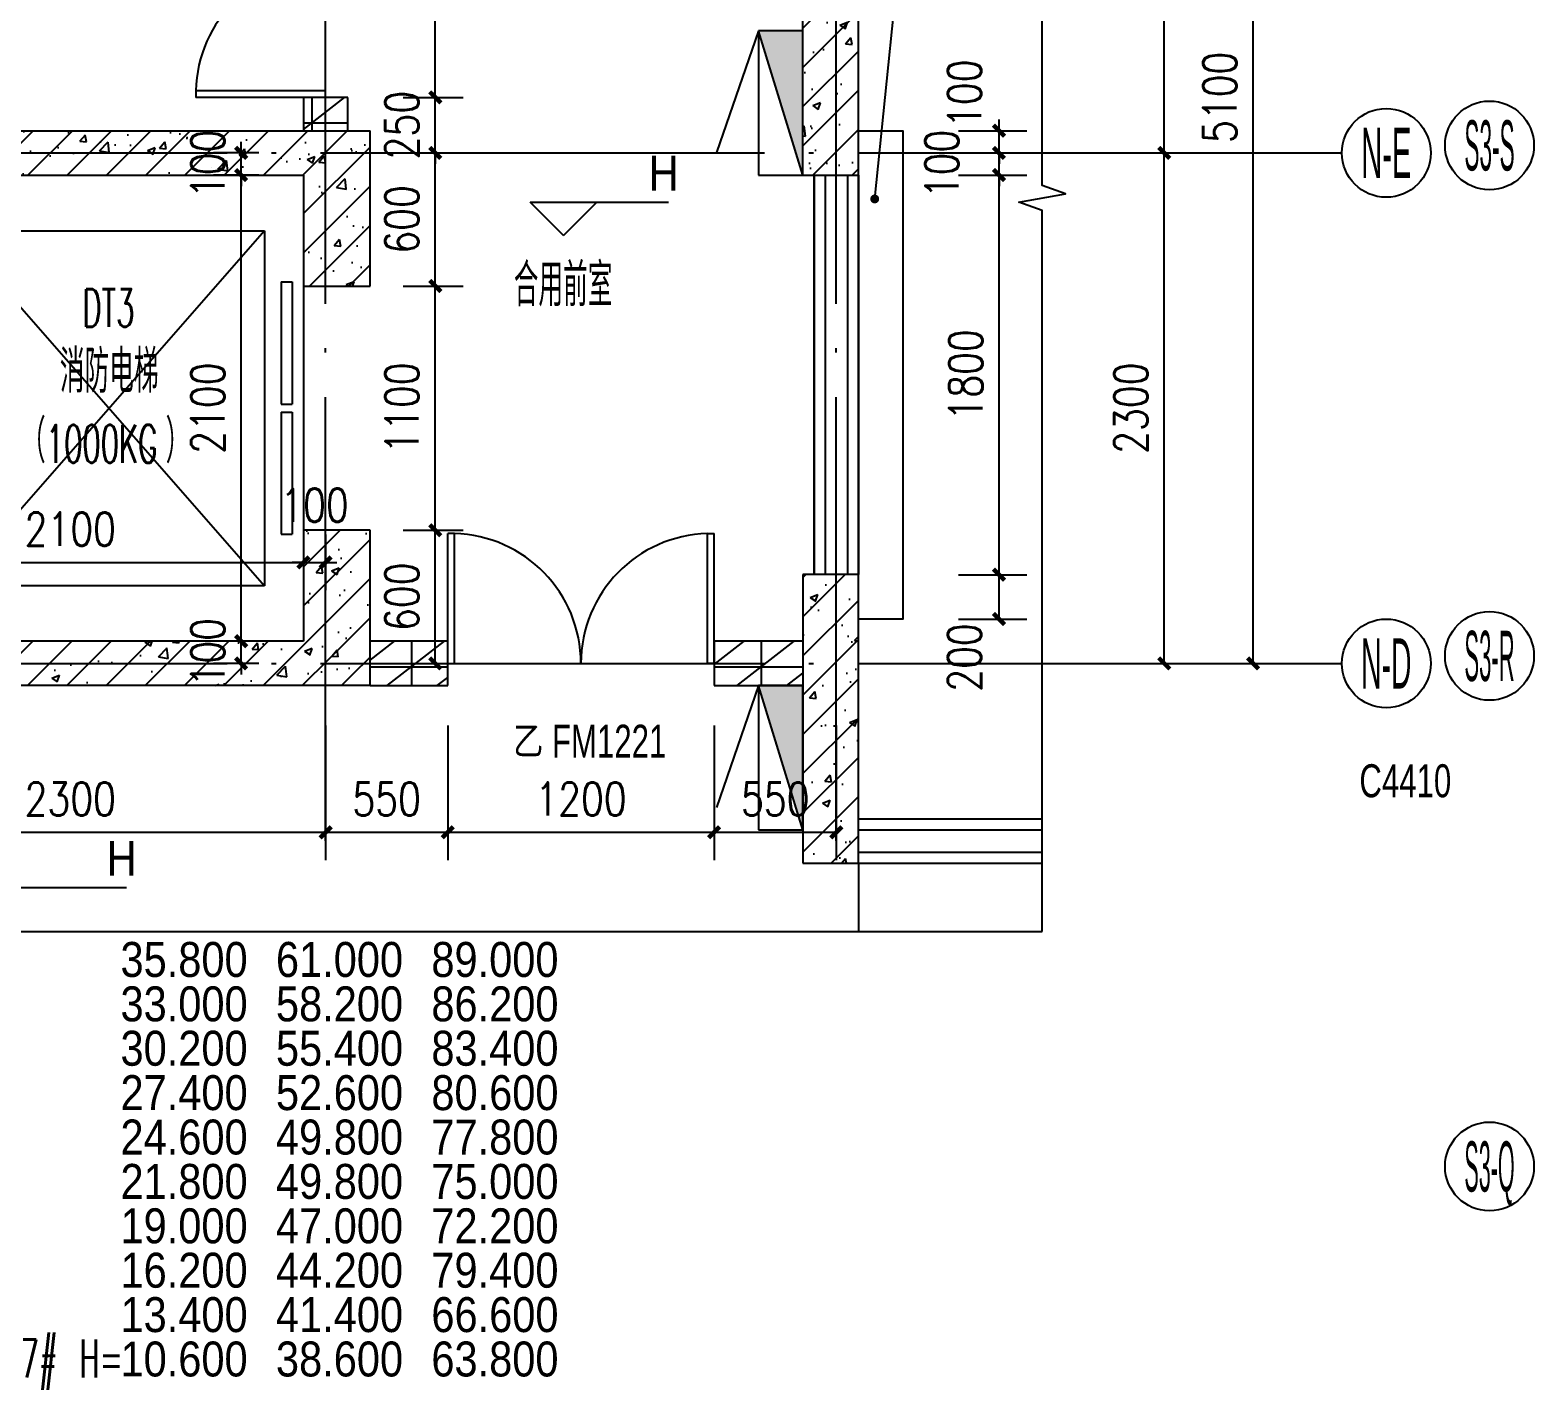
# Model space of a CAD drawing. Extents: x 718358 to 1668613, y -348838 to -159582.
# Drawn here: x 827830 to 834603, y -183158 to -177032 of the extents above; entities that cross this region are included whole.
import ezdxf
from ezdxf.enums import TextEntityAlignment as Align

# ---------------------------------------------------------------- set-up
doc = ezdxf.new("R2010")
doc.units = 0
doc.header["$LTSCALE"] = 1000
doc.linetypes.add('DOTE', pattern=[2.42, 2, -0.2, 0.02, -0.2])
for name, color, linetype in [('EQUIP_消防', 7, 'Continuous'), ('建-可见线', 7, 'Continuous'), ('建-墙体', 2, 'Continuous'), ('建-尺寸', 73, 'Continuous'), ('建-引出', 3, 'Continuous'), ('建-影线', 8, 'Continuous'), ('建-房间名', 7, 'Continuous'), ('建-柱子', 6, 'Continuous'), ('建-标高', 3, 'Continuous'), ('建-楼梯', 4, 'Continuous'), ('建-符号', 3, 'Continuous'), ('建-符号说明', 7, 'Continuous'), ('建-轴标', 3, 'Continuous'), ('建-轴网', 14, 'DOTE'), ('建-门', 4, 'Continuous'), ('建-门窗', 4, 'Continuous'), ('建-门窗-编号', 7, 'Continuous'), ('建-阳台', 5, 'Continuous')]:
    doc.layers.add(name, color=color, linetype=linetype)
doc.styles.add('_TCH_AXIS', font='gt宽度调整.shx', dxfattribs={"bigfont": 'gt国标汉字.shx'})
doc.styles.add('_TCH_DIM', font='gt单线西文.shx', dxfattribs={"width": 0.8, "bigfont": 'gt单线中文.shx'})
doc.styles.add('_TCH_WINDOW', font='gt单线西文.shx', dxfattribs={"height": 3.5, "bigfont": 'gt单线中文.shx'})
doc.styles.add('DIM_FONT', font='SIMPLEX.shx', dxfattribs={"width": 0.8, "bigfont": 'GBCBIG.shx'})
doc.dimstyles.new('DIMN50', dxfattribs={"dimscale": 0.5, "dimtxt": 300, "dimasz": 100, "dimexe": 250, "dimexo": 300, "dimgap": 150, "dimtad": 1, "dimdec": 0, "dimzin": 0, "dimdsep": 46, "dimtxsty": 'DIM_FONT', "dimblk": 'ARCHTICK', "dimcen": 0.09, "dimdle": 1, "dimclrt": 7, "dimazin": 2, "dimtfac": 1, "dimtdec": 0, "dimtix": 1, "dimtmove": 2, "dimatfit": 3, "dimldrblk": 'ARCHTICK', "dimfxl": 1, "dimtolj": 1, "dimtzin": 0, "dimarcsym": 0})
pattern_1 = [(0, (0, 0), (0, 175), []), (37.875, (200, 0), (-84.807639, 109.038328), []), (90, (200, 0), (-225, 1e-14), [])]
pattern_2 = [(45, (0, 0), (-88.388348, 88.388348), []), (50, (0, 0), (358.63009, -31.37607), [37.5, -412.5]), (355, (0, 0), (-69.37567, 376.09607), [30, -330]), (100.4514, (29.9, -2.6), (289.25469, 344.71977), [31.8701, -350.57106]), (46.1842, (0, 100), (533.62052, -82.7595), [56.25, -618.75]), (96.6356, (44.47, 93.1), (467.33135, 487.05894), [47.80514, -525.8565]), (351.1842, (0, 100), (467.33097, 487.0593), [45, -495]), (21, (50, 75), (298.45353, -201.30945), [37.5, -412.5]), (326, (50, 75), (121.65767, 362.57502), [30, -330]), (71.4514, (74.87, 58.22), (420.11131, 161.26525), [31.8701, -350.57106]), (37.5, (0, 0), (6.079928, 166.446927), [0, -326, 0, -335, 0, -331.25]), (7.5, (0, 0), (131.53477, 197.205856), [0, -191, 0, -318.5, 0, -126.25]), (327.5, (-111.5, 0), (266.911218, -11.277436), [0, -125, 0, -390, 0, -517.5]), (317.5, (-161.5, 0), (291.593085, 50.05249), [0, -162.5, 0, -259, 0, -367.5])]

# ---------------------------------------------------------------- blocks, each defined once
blk = doc.blocks.new('$TwtSys$00000434')
for p, q in [((-0.5, 0.5), (-0.5, -0.5)), ((-0.5, -0.5), (0.5, 0.5)), ((0.5, 0.5), (-0.5, 0.5)), ((0.5, -0.5), (0.5, 0.5)), ((-0.5, -0.5), (0.5, -0.5))]:
    blk.add_line(p, q)
blk.add_solid([(0.5, -0.5), (0.5, 0.5), (-0.5, -0.5)])
blk = doc.blocks.new('消火栓箱')
at = {"layer": 'EQUIP_消防'}
blk.add_line((367122.9, -47604.3), (366574, -47793.1), dxfattribs=at)
at = {"layer": 'EQUIP_消防', "color": 234, "xscale": -650, "yscale": 200, "zscale": 650, "rotation": 179.9999999999997}
blk.add_blockref('$TwtSys$00000434', (366797.9, -47504.3), dxfattribs=at)
blk = doc.blocks.new('_ArchTick')
at = {"color": 0, "linetype": 'ByBlock', "const_width": 0.4}
blk.add_lwpolyline([(-0.5, -0.5), (0.5, 0.5)], dxfattribs=at)
blk = doc.blocks.new('*D2232')
at = {"layer": 'Defpoints', "color": 0, "transparency": 16777216}
for p in [(830911.3, -180014.8), (831461.3, -180014.8), (831461.3, -180646)]:
    blk.add_point(p, dxfattribs=at)
at = {"layer": '建-尺寸', "color": 0, "lineweight": -2, "transparency": 16777216}
for p, q in [((830911.3, -180164.8), (830911.3, -180771)), ((831461.3, -180164.8), (831461.3, -180771)), ((830910.8, -180646), (831461.8, -180646))]:
    blk.add_line(p, q, dxfattribs=at)
at = {"layer": '建-尺寸', "color": 0, "lineweight": -2, "transparency": 16777216, "xscale": 50, "yscale": 50, "zscale": 50, "rotation": 180}
blk.add_blockref('_ArchTick', (830911.3, -180646), dxfattribs=at)
at = {"layer": '建-尺寸', "color": 0, "lineweight": -2, "transparency": 16777216, "xscale": 50, "yscale": 50, "zscale": 50}
blk.add_blockref('_ArchTick', (831461.3, -180646), dxfattribs=at)
at = {"layer": '建-尺寸', "color": 7, "transparency": 16777216, "insert": (831186.3, -180496), "char_height": 150, "attachment_point": 5, "style": 'DIM_FONT'}
blk.add_mtext('\\A1;550', dxfattribs=at)
blk = doc.blocks.new('*D2233')
at = {"layer": 'Defpoints', "color": 0, "transparency": 16777216}
for p in [(829711.3, -180014.8), (830911.3, -180014.8), (830911.3, -180646)]:
    blk.add_point(p, dxfattribs=at)
at = {"layer": '建-尺寸', "color": 0, "lineweight": -2, "transparency": 16777216}
for p, q in [((829711.3, -180164.8), (829711.3, -180771)), ((830911.3, -180164.8), (830911.3, -180771)), ((829710.8, -180646), (830911.8, -180646))]:
    blk.add_line(p, q, dxfattribs=at)
at = {"layer": '建-尺寸', "color": 0, "lineweight": -2, "transparency": 16777216, "xscale": 50, "yscale": 50, "zscale": 50, "rotation": 180}
blk.add_blockref('_ArchTick', (829711.3, -180646), dxfattribs=at)
at = {"layer": '建-尺寸', "color": 0, "lineweight": -2, "transparency": 16777216, "xscale": 50, "yscale": 50, "zscale": 50}
blk.add_blockref('_ArchTick', (830911.3, -180646), dxfattribs=at)
at = {"layer": '建-尺寸', "color": 7, "transparency": 16777216, "insert": (830311.3, -180496), "char_height": 150, "attachment_point": 5, "style": 'DIM_FONT'}
blk.add_mtext('\\A1;1200', dxfattribs=at)
blk = doc.blocks.new('*D2234')
at = {"layer": 'Defpoints', "color": 0, "transparency": 16777216}
for p in [(829161.3, -180014.8), (829711.3, -180014.8), (829711.3, -180646)]:
    blk.add_point(p, dxfattribs=at)
at = {"layer": '建-尺寸', "color": 0, "lineweight": -2, "transparency": 16777216}
for p, q in [((829161.3, -180164.8), (829161.3, -180771)), ((829711.3, -180164.8), (829711.3, -180771)), ((829160.8, -180646), (829711.8, -180646))]:
    blk.add_line(p, q, dxfattribs=at)
at = {"layer": '建-尺寸', "color": 0, "lineweight": -2, "transparency": 16777216, "xscale": 50, "yscale": 50, "zscale": 50, "rotation": 180}
blk.add_blockref('_ArchTick', (829161.3, -180646), dxfattribs=at)
at = {"layer": '建-尺寸', "color": 0, "lineweight": -2, "transparency": 16777216, "xscale": 50, "yscale": 50, "zscale": 50}
blk.add_blockref('_ArchTick', (829711.3, -180646), dxfattribs=at)
at = {"layer": '建-尺寸', "color": 7, "transparency": 16777216, "insert": (829436.3, -180496), "char_height": 150, "attachment_point": 5, "style": 'DIM_FONT'}
blk.add_mtext('\\A1;550', dxfattribs=at)
blk = doc.blocks.new('*D2235')
at = {"layer": 'Defpoints', "color": 0, "transparency": 16777216}
for p in [(826861.3, -180014.8), (829161.3, -180014.8), (829161.3, -180646)]:
    blk.add_point(p, dxfattribs=at)
at = {"layer": '建-尺寸', "color": 0, "lineweight": -2, "transparency": 16777216}
for p, q in [((826861.3, -180164.8), (826861.3, -180771)), ((829161.3, -180164.8), (829161.3, -180771)), ((826860.8, -180646), (829161.8, -180646))]:
    blk.add_line(p, q, dxfattribs=at)
at = {"layer": '建-尺寸', "color": 0, "lineweight": -2, "transparency": 16777216, "xscale": 50, "yscale": 50, "zscale": 50, "rotation": 180}
blk.add_blockref('_ArchTick', (826861.3, -180646), dxfattribs=at)
at = {"layer": '建-尺寸', "color": 0, "lineweight": -2, "transparency": 16777216, "xscale": 50, "yscale": 50, "zscale": 50}
blk.add_blockref('_ArchTick', (829161.3, -180646), dxfattribs=at)
at = {"layer": '建-尺寸', "color": 7, "transparency": 16777216, "insert": (828011.3, -180496), "char_height": 150, "attachment_point": 5, "style": 'DIM_FONT'}
blk.add_mtext('\\A1;2300', dxfattribs=at)
blk = doc.blocks.new('*D2250')
at = {"layer": 'Defpoints', "color": 0, "transparency": 16777216}
for p in [(826961.3, -179154), (829061.3, -179154), (829061.3, -179430.2)]:
    blk.add_point(p, dxfattribs=at)
at = {"layer": '建-尺寸', "color": 0, "lineweight": -2, "transparency": 16777216}
for p, q in [((826961.3, -179304), (826961.3, -179555.2)), ((829061.3, -179304), (829061.3, -179555.2)), ((826960.8, -179430.2), (829061.8, -179430.2))]:
    blk.add_line(p, q, dxfattribs=at)
at = {"layer": '建-尺寸', "color": 0, "lineweight": -2, "transparency": 16777216, "xscale": 50, "yscale": 50, "zscale": 50, "rotation": 180}
blk.add_blockref('_ArchTick', (826961.3, -179430.2), dxfattribs=at)
at = {"layer": '建-尺寸', "color": 0, "lineweight": -2, "transparency": 16777216, "xscale": 50, "yscale": 50, "zscale": 50}
blk.add_blockref('_ArchTick', (829061.3, -179430.2), dxfattribs=at)
at = {"layer": '建-尺寸', "color": 7, "transparency": 16777216, "insert": (828011.3, -179280.2), "char_height": 150, "attachment_point": 5, "style": 'DIM_FONT'}
blk.add_mtext('\\A1;2100', dxfattribs=at)
blk = doc.blocks.new('*D2251')
at = {"layer": 'Defpoints', "color": 0, "transparency": 16777216}
for p in [(829061.3, -179154), (829161.3, -179154), (829161.3, -179430.2)]:
    blk.add_point(p, dxfattribs=at)
at = {"layer": '建-尺寸', "color": 0, "lineweight": -2, "transparency": 16777216}
for p, q in [((829061.3, -179304), (829061.3, -179555.2)), ((829161.3, -179304), (829161.3, -179555.2)), ((829061.3, -179430.2), (829011.3, -179430.2)), ((829061.3, -179430.2), (829161.3, -179430.2)), ((829161.3, -179430.2), (829211.3, -179430.2))]:
    blk.add_line(p, q, dxfattribs=at)
at = {"layer": '建-尺寸', "color": 0, "lineweight": -2, "transparency": 16777216, "xscale": 50, "yscale": 50, "zscale": 50}
blk.add_blockref('_ArchTick', (829061.3, -179430.2), dxfattribs=at)
at = {"layer": '建-尺寸', "color": 0, "lineweight": -2, "transparency": 16777216, "xscale": 50, "yscale": 50, "zscale": 50, "rotation": 180}
blk.add_blockref('_ArchTick', (829161.3, -179430.2), dxfattribs=at)
at = {"layer": '建-尺寸', "color": 7, "transparency": 16777216, "insert": (829111.3, -179172.7), "char_height": 150, "attachment_point": 5, "style": 'DIM_FONT'}
blk.add_mtext('\\A1;100', dxfattribs=at)
blk = doc.blocks.new('*D2252')
at = {"layer": 'Defpoints', "color": 0, "transparency": 16777216}
for p in [(828780.8, -179785.1), (829010, -179785.1), (829010, -179885.2)]:
    blk.add_point(p, dxfattribs=at)
at = {"layer": '建-尺寸', "color": 0, "lineweight": -2, "transparency": 16777216}
for p, q in [((828780.8, -179785.1), (828780.8, -179735.1)), ((828860, -179785.1), (828655.8, -179785.1)), ((828780.8, -179885.2), (828780.8, -179785.1)), ((828860, -179885.2), (828655.8, -179885.2)), ((828780.8, -179885.2), (828780.8, -179935.2))]:
    blk.add_line(p, q, dxfattribs=at)
at = {"layer": '建-尺寸', "color": 0, "lineweight": -2, "transparency": 16777216, "xscale": 50, "yscale": 50, "zscale": 50}
for p, rotation in [((828780.8, -179785.1), 270), ((828780.8, -179885.2), 90)]:
    blk.add_blockref('_ArchTick', p, dxfattribs=dict(at, rotation=rotation))
at = {"layer": '建-尺寸', "color": 7, "transparency": 16777216, "insert": (828630.8, -179835.1), "char_height": 150, "attachment_point": 5, "rotation": 90, "style": 'DIM_FONT'}
blk.add_mtext('\\A1;100', dxfattribs=at)
blk = doc.blocks.new('*D2253')
at = {"layer": 'Defpoints', "color": 0, "transparency": 16777216}
for p in [(828780.8, -177685.1), (829010, -177685.1), (829010, -179785.1)]:
    blk.add_point(p, dxfattribs=at)
at = {"layer": '建-尺寸', "color": 0, "lineweight": -2, "transparency": 16777216}
for p, q in [((828860, -177685.1), (828655.8, -177685.1)), ((828780.8, -179785.6), (828780.8, -177684.6)), ((828860, -179785.1), (828655.8, -179785.1))]:
    blk.add_line(p, q, dxfattribs=at)
at = {"layer": '建-尺寸', "color": 0, "lineweight": -2, "transparency": 16777216, "xscale": 50, "yscale": 50, "zscale": 50}
for p, rotation in [((828780.8, -177685.1), 90), ((828780.8, -179785.1), 270)]:
    blk.add_blockref('_ArchTick', p, dxfattribs=dict(at, rotation=rotation))
at = {"layer": '建-尺寸', "color": 7, "transparency": 16777216, "insert": (828630.8, -178735.1), "char_height": 150, "attachment_point": 5, "rotation": 90, "style": 'DIM_FONT'}
blk.add_mtext('\\A1;2100', dxfattribs=at)
blk = doc.blocks.new('*D2254')
at = {"layer": 'Defpoints', "color": 0, "transparency": 16777216}
for p in [(828780.8, -177585.2), (829010, -177585.2), (829010, -177685.1)]:
    blk.add_point(p, dxfattribs=at)
at = {"layer": '建-尺寸', "color": 0, "lineweight": -2, "transparency": 16777216}
for p, q in [((828860, -177585.2), (828655.8, -177585.2)), ((828780.8, -177585.2), (828780.8, -177535.2)), ((828780.8, -177685.1), (828780.8, -177585.2)), ((828860, -177685.1), (828655.8, -177685.1)), ((828780.8, -177685.1), (828780.8, -177735.1))]:
    blk.add_line(p, q, dxfattribs=at)
at = {"layer": '建-尺寸', "color": 0, "lineweight": -2, "transparency": 16777216, "xscale": 50, "yscale": 50, "zscale": 50}
for p, rotation in [((828780.8, -177585.2), 270), ((828780.8, -177685.1), 90)]:
    blk.add_blockref('_ArchTick', p, dxfattribs=dict(at, rotation=rotation))
at = {"layer": '建-尺寸', "color": 7, "transparency": 16777216, "insert": (828630.8, -177635.1), "char_height": 150, "attachment_point": 5, "rotation": 90, "style": 'DIM_FONT'}
blk.add_mtext('\\A1;100', dxfattribs=at)
blk = doc.blocks.new('*D2255')
at = {"layer": 'Defpoints', "color": 0, "transparency": 16777216}
for p in [(829361.3, -179284.9), (829655.2, -179284.9), (829361.3, -179885.2)]:
    blk.add_point(p, dxfattribs=at)
at = {"layer": '建-尺寸', "color": 0, "lineweight": -2, "transparency": 16777216}
for p, q in [((829511.3, -179284.9), (829780.2, -179284.9)), ((829655.2, -179885.7), (829655.2, -179284.4)), ((829511.3, -179885.2), (829780.2, -179885.2))]:
    blk.add_line(p, q, dxfattribs=at)
at = {"layer": '建-尺寸', "color": 0, "lineweight": -2, "transparency": 16777216, "xscale": 50, "yscale": 50, "zscale": 50}
for p, rotation in [((829655.2, -179284.9), 90), ((829655.2, -179885.2), 270)]:
    blk.add_blockref('_ArchTick', p, dxfattribs=dict(at, rotation=rotation))
at = {"layer": '建-尺寸', "color": 7, "transparency": 16777216, "insert": (829505.2, -179585), "char_height": 150, "attachment_point": 5, "rotation": 90, "style": 'DIM_FONT'}
blk.add_mtext('\\A1;600', dxfattribs=at)
blk = doc.blocks.new('*D2256')
at = {"layer": 'Defpoints', "color": 0, "transparency": 16777216}
for p in [(829361.3, -178184.9), (829655.2, -178184.9), (829361.3, -179284.9)]:
    blk.add_point(p, dxfattribs=at)
at = {"layer": '建-尺寸', "color": 0, "lineweight": -2, "transparency": 16777216}
for p, q in [((829511.3, -178184.9), (829780.2, -178184.9)), ((829655.2, -179285.4), (829655.2, -178184.4)), ((829511.3, -179284.9), (829780.2, -179284.9))]:
    blk.add_line(p, q, dxfattribs=at)
at = {"layer": '建-尺寸', "color": 0, "lineweight": -2, "transparency": 16777216, "xscale": 50, "yscale": 50, "zscale": 50}
for p, rotation in [((829655.2, -178184.9), 90), ((829655.2, -179284.9), 270)]:
    blk.add_blockref('_ArchTick', p, dxfattribs=dict(at, rotation=rotation))
at = {"layer": '建-尺寸', "color": 7, "transparency": 16777216, "insert": (829505.2, -178734.9), "char_height": 150, "attachment_point": 5, "rotation": 90, "style": 'DIM_FONT'}
blk.add_mtext('\\A1;1100', dxfattribs=at)
blk = doc.blocks.new('*D2257')
at = {"layer": 'Defpoints', "color": 0, "transparency": 16777216}
for p in [(829361.3, -177585.2), (829655.2, -177585.2), (829361.3, -178184.9)]:
    blk.add_point(p, dxfattribs=at)
at = {"layer": '建-尺寸', "color": 0, "lineweight": -2, "transparency": 16777216}
for p, q in [((829511.3, -177585.2), (829780.2, -177585.2)), ((829655.2, -178185.4), (829655.2, -177584.7)), ((829511.3, -178184.9), (829780.2, -178184.9))]:
    blk.add_line(p, q, dxfattribs=at)
at = {"layer": '建-尺寸', "color": 0, "lineweight": -2, "transparency": 16777216, "xscale": 50, "yscale": 50, "zscale": 50}
for p, rotation in [((829655.2, -177585.2), 90), ((829655.2, -178184.9), 270)]:
    blk.add_blockref('_ArchTick', p, dxfattribs=dict(at, rotation=rotation))
at = {"layer": '建-尺寸', "color": 7, "transparency": 16777216, "insert": (829505.2, -177885), "char_height": 150, "attachment_point": 5, "rotation": 90, "style": 'DIM_FONT'}
blk.add_mtext('\\A1;600', dxfattribs=at)
blk = doc.blocks.new('*D2258')
at = {"layer": 'Defpoints', "color": 0, "transparency": 16777216}
for p in [(829361.3, -177335.2), (829655.2, -177335.2), (829361.3, -177585.2)]:
    blk.add_point(p, dxfattribs=at)
at = {"layer": '建-尺寸', "color": 0, "lineweight": -2, "transparency": 16777216}
for p, q in [((829655.2, -177335.2), (829655.2, -177285.2)), ((829511.3, -177335.2), (829780.2, -177335.2)), ((829655.2, -177585.2), (829655.2, -177335.2)), ((829511.3, -177585.2), (829780.2, -177585.2)), ((829655.2, -177585.2), (829655.2, -177635.2))]:
    blk.add_line(p, q, dxfattribs=at)
at = {"layer": '建-尺寸', "color": 0, "lineweight": -2, "transparency": 16777216, "xscale": 50, "yscale": 50, "zscale": 50}
for p, rotation in [((829655.2, -177335.2), 270), ((829655.2, -177585.2), 90)]:
    blk.add_blockref('_ArchTick', p, dxfattribs=dict(at, rotation=rotation))
at = {"layer": '建-尺寸', "color": 7, "transparency": 16777216, "insert": (829505.2, -177460.2), "char_height": 150, "attachment_point": 5, "rotation": 90, "style": 'DIM_FONT'}
blk.add_mtext('\\A1;250', dxfattribs=at)
blk = doc.blocks.new('*D2259')
at = {"layer": 'Defpoints', "color": 0, "transparency": 16777216}
for p in [(829361.3, -176135.2), (829655.2, -176135.2), (829361.3, -177335.2)]:
    blk.add_point(p, dxfattribs=at)
at = {"layer": '建-尺寸', "color": 0, "lineweight": -2, "transparency": 16777216}
for p, q in [((829511.3, -176135.2), (829780.2, -176135.2)), ((829655.2, -177335.7), (829655.2, -176134.7)), ((829511.3, -177335.2), (829780.2, -177335.2))]:
    blk.add_line(p, q, dxfattribs=at)
at = {"layer": '建-尺寸', "color": 0, "lineweight": -2, "transparency": 16777216, "xscale": 50, "yscale": 50, "zscale": 50}
for p, rotation in [((829655.2, -176135.2), 90), ((829655.2, -177335.2), 270)]:
    blk.add_blockref('_ArchTick', p, dxfattribs=dict(at, rotation=rotation))
at = {"layer": '建-尺寸', "color": 7, "transparency": 16777216, "insert": (829505.2, -176735.2), "char_height": 150, "attachment_point": 5, "rotation": 90, "style": 'DIM_FONT'}
blk.add_mtext('\\A1;1200', dxfattribs=at)
blk = doc.blocks.new('*D2267')
at = {"layer": 'Defpoints', "color": 0, "transparency": 16777216}
for p in [(831861.3, -179485.5), (832194.1, -179485.5), (831861.3, -179685.2)]:
    blk.add_point(p, dxfattribs=at)
at = {"layer": '建-尺寸', "color": 0, "lineweight": -2, "transparency": 16777216}
for p, q in [((832011.3, -179485.5), (832319.1, -179485.5)), ((832194.1, -179685.7), (832194.1, -179485)), ((832011.3, -179685.2), (832319.1, -179685.2))]:
    blk.add_line(p, q, dxfattribs=at)
at = {"layer": '建-尺寸', "color": 0, "lineweight": -2, "transparency": 16777216, "xscale": 50, "yscale": 50, "zscale": 50}
for p, rotation in [((832194.1, -179485.5), 90), ((832194.1, -179685.2), 270)]:
    blk.add_blockref('_ArchTick', p, dxfattribs=dict(at, rotation=rotation))
at = {"layer": '建-尺寸', "color": 7, "transparency": 16777216, "insert": (832039.1, -179858.6), "char_height": 150, "attachment_point": 5, "rotation": 90, "style": 'DIM_FONT'}
blk.add_mtext('\\A1;200', dxfattribs=at)
blk = doc.blocks.new('*D2268')
at = {"layer": 'Defpoints', "color": 0, "transparency": 16777216}
for p in [(831861.3, -177685.2), (832194.1, -177685.2), (831861.3, -179485.5)]:
    blk.add_point(p, dxfattribs=at)
at = {"layer": '建-尺寸', "color": 0, "lineweight": -2, "transparency": 16777216}
for p, q in [((832011.3, -177685.2), (832319.1, -177685.2)), ((832194.1, -179486), (832194.1, -177684.7)), ((832011.3, -179485.5), (832319.1, -179485.5))]:
    blk.add_line(p, q, dxfattribs=at)
at = {"layer": '建-尺寸', "color": 0, "lineweight": -2, "transparency": 16777216, "xscale": 50, "yscale": 50, "zscale": 50}
for p, rotation in [((832194.1, -177685.2), 90), ((832194.1, -179485.5), 270)]:
    blk.add_blockref('_ArchTick', p, dxfattribs=dict(at, rotation=rotation))
at = {"layer": '建-尺寸', "color": 7, "transparency": 16777216, "insert": (832044.1, -178585.4), "char_height": 150, "attachment_point": 5, "rotation": 90, "style": 'DIM_FONT'}
blk.add_mtext('\\A1;1800', dxfattribs=at)
blk = doc.blocks.new('*D2269')
at = {"layer": 'Defpoints', "color": 0, "transparency": 16777216}
for p in [(831861.3, -177585.2), (832194.1, -177585.2), (831861.3, -177685.2)]:
    blk.add_point(p, dxfattribs=at)
at = {"layer": '建-尺寸', "color": 0, "lineweight": -2, "transparency": 16777216}
for p, q in [((832011.3, -177585.2), (832319.1, -177585.2)), ((832194.1, -177585.2), (832194.1, -177535.2)), ((832194.1, -177685.2), (832194.1, -177585.2)), ((832011.3, -177685.2), (832319.1, -177685.2)), ((832194.1, -177685.2), (832194.1, -177735.2))]:
    blk.add_line(p, q, dxfattribs=at)
at = {"layer": '建-尺寸', "color": 0, "lineweight": -2, "transparency": 16777216, "xscale": 50, "yscale": 50, "zscale": 50}
for p, rotation in [((832194.1, -177585.2), 270), ((832194.1, -177685.2), 90)]:
    blk.add_blockref('_ArchTick', p, dxfattribs=dict(at, rotation=rotation))
at = {"layer": '建-尺寸', "color": 7, "transparency": 16777216, "insert": (831936.6, -177635.2), "char_height": 150, "attachment_point": 5, "rotation": 90, "style": 'DIM_FONT'}
blk.add_mtext('\\A1;100', dxfattribs=at)
blk = doc.blocks.new('*D2270')
at = {"layer": 'Defpoints', "color": 0, "transparency": 16777216}
for p in [(831861.3, -177485.2), (832194.1, -177485.2), (831861.3, -177585.2)]:
    blk.add_point(p, dxfattribs=at)
at = {"layer": '建-尺寸', "color": 0, "lineweight": -2, "transparency": 16777216}
for p, q in [((832194.1, -177485.2), (832194.1, -177435.2)), ((832011.3, -177485.2), (832319.1, -177485.2)), ((832194.1, -177585.2), (832194.1, -177485.2)), ((832011.3, -177585.2), (832319.1, -177585.2)), ((832194.1, -177585.2), (832194.1, -177635.2))]:
    blk.add_line(p, q, dxfattribs=at)
at = {"layer": '建-尺寸', "color": 0, "lineweight": -2, "transparency": 16777216, "xscale": 50, "yscale": 50, "zscale": 50}
for p, rotation in [((832194.1, -177485.2), 270), ((832194.1, -177585.2), 90)]:
    blk.add_blockref('_ArchTick', p, dxfattribs=dict(at, rotation=rotation))
at = {"layer": '建-尺寸', "color": 7, "transparency": 16777216, "insert": (832039.1, -177318.6), "char_height": 150, "attachment_point": 5, "rotation": 90, "style": 'DIM_FONT'}
blk.add_mtext('\\A1;100', dxfattribs=at)
blk = doc.blocks.new('*D2309')
at = {"layer": 'Defpoints', "color": 0, "transparency": 16777216}
for p in [(832964, -174785.2), (833338.3, -174785.2), (832964, -179885.2)]:
    blk.add_point(p, dxfattribs=at)
at = {"layer": '建-尺寸', "color": 0, "lineweight": -2, "transparency": 16777216}
for p, q in [((833114, -174785.2), (833463.3, -174785.2)), ((833338.3, -179885.7), (833338.3, -174784.7)), ((833114, -179885.2), (833463.3, -179885.2))]:
    blk.add_line(p, q, dxfattribs=at)
at = {"layer": '建-尺寸', "color": 0, "lineweight": -2, "transparency": 16777216, "xscale": 50, "yscale": 50, "zscale": 50}
for p, rotation in [((833338.3, -174785.2), 90), ((833338.3, -179885.2), 270)]:
    blk.add_blockref('_ArchTick', p, dxfattribs=dict(at, rotation=rotation))
at = {"layer": '建-尺寸', "color": 7, "transparency": 16777216, "insert": (833188.3, -177335.2), "char_height": 150, "attachment_point": 5, "rotation": 90, "style": 'DIM_FONT'}
blk.add_mtext('\\A1;5100', dxfattribs=at)
blk = doc.blocks.new('*D2310')
at = {"layer": 'Defpoints', "color": 0, "transparency": 16777216}
for p in [(832388.3, -174785.2), (832938.3, -174785.2), (832388.3, -177585.2)]:
    blk.add_point(p, dxfattribs=at)
at = {"layer": '建-尺寸', "color": 0, "lineweight": -2, "transparency": 16777216}
for p, q in [((832538.3, -174785.2), (833063.3, -174785.2)), ((832938.3, -177585.7), (832938.3, -174784.7)), ((832538.3, -177585.2), (833063.3, -177585.2))]:
    blk.add_line(p, q, dxfattribs=at)
at = {"layer": '建-尺寸', "color": 0, "lineweight": -2, "transparency": 16777216, "xscale": 50, "yscale": 50, "zscale": 50}
for p, rotation in [((832938.3, -174785.2), 90), ((832938.3, -177585.2), 270)]:
    blk.add_blockref('_ArchTick', p, dxfattribs=dict(at, rotation=rotation))
at = {"layer": '建-尺寸', "color": 7, "transparency": 16777216, "insert": (832788.3, -176185.2), "char_height": 150, "attachment_point": 5, "rotation": 90, "style": 'DIM_FONT'}
blk.add_mtext('\\A1;2800', dxfattribs=at)
blk = doc.blocks.new('*D2311')
at = {"layer": 'Defpoints', "color": 0, "transparency": 16777216}
for p in [(832388.3, -177585.2), (832938.3, -177585.2), (832388.3, -179885.2)]:
    blk.add_point(p, dxfattribs=at)
at = {"layer": '建-尺寸', "color": 0, "lineweight": -2, "transparency": 16777216}
for p, q in [((832538.3, -177585.2), (833063.3, -177585.2)), ((832938.3, -179885.7), (832938.3, -177584.7)), ((832538.3, -179885.2), (833063.3, -179885.2))]:
    blk.add_line(p, q, dxfattribs=at)
at = {"layer": '建-尺寸', "color": 0, "lineweight": -2, "transparency": 16777216, "xscale": 50, "yscale": 50, "zscale": 50}
for p, rotation in [((832938.3, -177585.2), 90), ((832938.3, -179885.2), 270)]:
    blk.add_blockref('_ArchTick', p, dxfattribs=dict(at, rotation=rotation))
at = {"layer": '建-尺寸', "color": 7, "transparency": 16777216, "insert": (832788.3, -178735.2), "char_height": 150, "attachment_point": 5, "rotation": 90, "style": 'DIM_FONT'}
blk.add_mtext('\\A1;2300', dxfattribs=at)

msp = doc.modelspace()

# ---------------------------------------------------------------- hatches: boundary and pattern name
at = {"layer": '建-影线'}
h = msp.add_hatch(dxfattribs=at)
h.set_pattern_fill('钢筋混凝土', color=256, scale=50, style=0)
h.set_pattern_definition(pattern_2)
h.paths.add_polyline_path([(831561.3, -177685.2), (831561.3, -175785.2), (831311.3, -175785.2), (831311.3, -177685.2)])
h = msp.add_hatch(dxfattribs=at)
h.set_pattern_fill('空心砖', color=256, scale=50, style=0)
h.set_pattern_definition(pattern_1)
h.paths.add_polyline_path([(829261.3, -177485.1), (829261.3, -177335.2), (829061.3, -177335.2), (829061.3, -177485.1)])
h = msp.add_hatch(dxfattribs=at)
h.set_pattern_fill('钢筋混凝土', color=256, scale=50, style=0)
h.set_pattern_definition(pattern_2)
h.paths.add_polyline_path([(826861.4, -177618.4), (826961.3, -177685.1), (829061.3, -177685.1), (829361.3, -177485.1), (826861.6, -177485.1)])
h = msp.add_hatch(dxfattribs=at)
h.set_pattern_fill('钢筋混凝土', color=256, scale=50, style=0)
h.set_pattern_definition(pattern_2)
h.paths.add_polyline_path([(829061.3, -177685.1), (829061.3, -178184.9), (829361.3, -178184.9), (829361.3, -177485.1)])
h = msp.add_hatch(dxfattribs=at)
h.set_pattern_fill('钢筋混凝土', color=256, scale=50, style=0)
h.set_pattern_definition(pattern_2)
h.paths.add_polyline_path([(829361.3, -179985.1), (829361.3, -179284.9), (829061.3, -179284.9), (829061.3, -179785.1)])
h = msp.add_hatch(dxfattribs=at)
h.set_pattern_fill('钢筋混凝土', color=256, scale=50, style=0)
h.set_pattern_definition(pattern_2)
h.paths.add_polyline_path([(831561.3, -179485.2), (831311.3, -179485.2), (831311.3, -180785.2), (831561.3, -180785.2)])
h = msp.add_hatch(dxfattribs=at)
h.set_pattern_fill('钢筋混凝土', color=256, scale=50, style=0)
h.set_pattern_definition(pattern_2)
h.paths.add_polyline_path([(829361.3, -179985.1), (829061.3, -179785.1), (826961.3, -179785.1), (826861.4, -179851.7), (826861.6, -179985.1)])
h = msp.add_hatch(dxfattribs=at)
h.set_pattern_fill('空心砖', color=256, scale=50, style=0)
h.set_pattern_definition(pattern_1)
h.paths.add_polyline_path([(829361.3, -179985.1), (829711.3, -179985.1), (829711.3, -179785.1), (829361.3, -179785.1)])
h = msp.add_hatch(dxfattribs=at)
h.set_pattern_fill('空心砖', color=256, scale=50, style=0)
h.set_pattern_definition(pattern_1)
h.paths.add_polyline_path([(831311.3, -179985.1), (831311.3, -179785.1), (830911.3, -179785.1), (830911.3, -179985.1)])

# ---------------------------------------------------------------- linework, layer by layer
for p, q in [((831361.3, -177685.5), (831361.3, -179485.2)), ((831561.3, -177685.5), (831561.3, -179485.2)), ((831561.3, -180585.2), (832388.3, -180585.2)), ((831561.3, -180785.2), (832388.3, -180785.2))]:
    msp.add_line(p, q)
at = {"layer": '建-可见线'}
for p, q in [((831361.3, -179485.5), (831361.3, -177685.5)), ((831561.3, -179485.5), (831561.3, -177685.5))]:
    msp.add_line(p, q, dxfattribs=at)
msp.add_lwpolyline([(831561.3, -177485.2), (831761.3, -177485.2), (831761.3, -179685.2), (831561.3, -179685.2)], dxfattribs=at)
at = {"layer": '建-墙体'}
for p, q in [((829261.3, -177335.2), (829061.3, -177335.2)), ((829061.3, -177335.2), (829061.3, -177485.1)), ((829261.3, -177485.1), (829261.3, -177335.2)), ((829711.3, -179785.1), (829361.3, -179785.1)), ((829711.3, -179985.1), (829711.3, -179785.1)), ((831311.3, -179785.1), (830911.3, -179785.1)), ((830911.3, -179785.1), (830911.3, -179985.1)), ((829361.3, -179985.1), (829711.3, -179985.1)), ((830911.3, -179985.1), (831311.3, -179985.1))]:
    msp.add_line(p, q, dxfattribs=at)
at = {"layer": '建-引出'}
msp.add_line((831634.4, -177792.8), (831729.3, -176858.2), dxfattribs=at)
at = {"layer": '建-引出', "const_width": 20}
msp.add_lwpolyline([(831633.4, -177802.7, 1), (831635.4, -177782.8, 1)], format="xyb", close=True, dxfattribs=at)
at = {"layer": '建-柱子'}
for p, q in [((831311.3, -177685.2), (831311.3, -175785.2)), ((831561.3, -177685.2), (831561.3, -175785.2)), ((826861.6, -177485.1), (829361.3, -177485.1)), ((829361.3, -178184.9), (829361.3, -177485.1)), ((826961.3, -177685.1), (829061.3, -177685.1)), ((829061.3, -177685.1), (829061.3, -178184.9)), ((831311.3, -177685.2), (831561.3, -177685.2)), ((829061.3, -178184.9), (829361.3, -178184.9)), ((829361.3, -179284.9), (829061.3, -179284.9)), ((829061.3, -179284.9), (829061.3, -179785.1)), ((829361.3, -179985.1), (829361.3, -179284.9)), ((831561.3, -179485.2), (831311.3, -179485.2)), ((831311.3, -179485.2), (831311.3, -180785.2)), ((831561.3, -180785.2), (831561.3, -179485.2)), ((829061.3, -179785.1), (826961.3, -179785.1)), ((829361.3, -179985.1), (826861.6, -179985.1)), ((831311.3, -180785.2), (831561.3, -180785.2))]:
    msp.add_line(p, q, dxfattribs=at)
at = {"layer": '建-标高'}
for p, q in [((830232.8, -177957.7), (830082.8, -177807.7)), ((830082.8, -177807.7), (830706.1, -177807.7)), ((830232.8, -177957.7), (830382.8, -177807.7)), ((827424.7, -180894.7), (828264.7, -180894.7))]:
    msp.add_line(p, q, dxfattribs=at)
at = {"layer": '建-楼梯'}
for p, q in [((827486.3, -177935.9), (828886.3, -177935.9)), ((827486.3, -177935.9), (828886.3, -179535.9)), ((828886.3, -177935.9), (827486.3, -179535.9)), ((828886.3, -177935.9), (828886.3, -179535.9)), ((828886.3, -179535.9), (827486.3, -179535.9))]:
    msp.add_line(p, q, dxfattribs=at)
at = {"layer": '建-符号'}
for points in [[(832388.3, -181092.4), (832388.3, -177845.3), (832283.3, -177807.1), (832493.3, -177770), (832388.3, -177732.8), (832388.3, -174485.7)], [(819458, -181092.4), (825866.9, -181092.4), (825905.1, -180987.4), (825942.2, -181197.4), (825979.4, -181092.4), (832388.3, -181092.4)]]:
    msp.add_lwpolyline(points, dxfattribs=at)
at = {"layer": '建-轴标'}
for p, q in [((832388.3, -177585.2), (833738.3, -177585.2)), ((832388.3, -179885.2), (833738.3, -179885.2))]:
    msp.add_line(p, q, dxfattribs=at)
for centre in [(834403.2, -177551.5), (833938.3, -177585.2), (833938.3, -179885.2), (834403.2, -179851.5), (834403.2, -182151.7)]:
    msp.add_circle(centre, 200, dxfattribs=at)
at = {"layer": '建-轴网'}
for p, q in [((829161.3, -180685.2), (829161.3, -174485.7)), ((831461.3, -180685.2), (831461.3, -174485.7)), ((819458, -177585.2), (832388.3, -177585.2)), ((819458, -179885.2), (832388.3, -179885.2))]:
    msp.add_line(p, q, dxfattribs=at)
at = {"layer": '建-门'}
for p, q in [((829161.3, -177305.2), (828576.3, -177305.2)), ((828576.3, -177305.2), (828576.3, -177335.2)), ((829161.3, -177335.2), (829161.3, -177305.2)), ((829161.3, -177335.2), (828576.3, -177335.2))]:
    msp.add_line(p, q, dxfattribs=at)
msp.add_arc((829161.3, -177320.2), 585, 90, 178.53072, dxfattribs=at)
at = {"layer": '建-门窗'}
for p, q in [((828961.3, -178166.5), (828961.3, -178716.5)), ((828961.3, -178166.5), (829011.3, -178166.5)), ((829011.3, -178166.5), (829011.3, -178716.5)), ((829061.3, -178184.9), (829061.3, -179284.9)), ((828961.3, -178716.5), (829011.3, -178716.5)), ((828961.3, -178753.2), (829011.3, -178753.2)), ((828961.3, -178753.2), (828961.3, -179303.2)), ((829011.3, -178753.2), (829011.3, -179303.2)), ((828961.3, -179303.2), (829011.3, -179303.2)), ((829711.3, -179885.1), (829711.3, -179300.1)), ((829741.3, -179300.1), (829711.3, -179300.1)), ((829741.3, -179885.1), (829741.3, -179300.1)), ((830881.3, -179885.1), (830881.3, -179300.1)), ((830881.3, -179300.1), (830911.3, -179300.1)), ((830911.3, -179885.1), (830911.3, -179300.1)), ((829711.3, -179885.1), (829741.3, -179885.1)), ((830911.3, -179885.1), (830881.3, -179885.1))]:
    msp.add_line(p, q, dxfattribs=at)
msp.add_lwpolyline([(831561.3, -180785.2), (831561.3, -181092.4)], dxfattribs=at)
for centre, start, end in [((829726.3, -179885.1), 360, 88.53072), ((830896.3, -179885.1), 91.46928, 180)]:
    msp.add_arc(centre, 585, start, end, dxfattribs=at)
at = {"layer": '建-阳台'}
for p, q in [((831411.3, -177685.5), (831411.3, -179485.5)), ((831511.3, -177685.5), (831511.3, -179485.5))]:
    msp.add_line(p, q, dxfattribs=at)
for points in [[(831561.3, -180635.2), (832388.3, -180635.2)], [(831561.3, -180735.2), (832388.3, -180735.2)]]:
    msp.add_lwpolyline(points, dxfattribs=at)

# ---------------------------------------------------------------- block references
at = {"layer": 'EQUIP_消防', "xscale": -1, "rotation": 270}
for p in [(878715.6, -544158.1), (878715.6, -547108.1)]:
    msp.add_blockref('消火栓箱', p, dxfattribs=at)

# ---------------------------------------------------------------- texts
at = {"layer": '建-房间名', "style": 'DIM_FONT'}
for s, height, width, p in [('合用前室', 192.91, 0.8, (830008.8, -178276.4)), ('DT3', 170, 0.564706, (828066.1, -178368.5)), ('消防电梯', 192.91, 0.8, (827964.4, -178666)), ('（', 192.9, 0.8, (827789.4, -178980.8)), ('）', 192.9, 0.8, (828441.1, -178980.8)), ('1000KG', 170, 0.564706, (827901.7, -178980.8))]:
    msp.add_text(s, height=height, dxfattribs=dict(at, width=width)).set_placement(p)
at = {"layer": '建-标高', "style": '_TCH_DIM', "width": 0.888889}
for p in [(830616.5, -177755.2), (828175, -180842.2)]:
    msp.add_text('H', height=157.5, dxfattribs=at).set_placement(p)
at = {"layer": '建-符号说明'}
for s, height, style, width, p in [('35.800', 157.5, '_TCH_DIM', 0.888889, (828237.6, -181297.7)), ('61.000', 157.5, '_TCH_DIM', 0.888889, (828937.6, -181297.7)), ('89.000', 157.5, '_TCH_DIM', 0.888889, (829637.6, -181297.7)), ('33.000', 157.5, '_TCH_DIM', 0.888889, (828237.6, -181497.7)), ('58.200', 157.5, '_TCH_DIM', 0.888889, (828937.6, -181497.7)), ('86.200', 157.5, '_TCH_DIM', 0.888889, (829637.6, -181497.7)), ('30.200', 157.5, '_TCH_DIM', 0.888889, (828237.6, -181697.7)), ('55.400', 157.5, '_TCH_DIM', 0.888889, (828937.6, -181697.7)), ('83.400', 157.5, '_TCH_DIM', 0.888889, (829637.6, -181697.7)), ('27.400', 157.5, '_TCH_DIM', 0.888889, (828237.6, -181897.7)), ('52.600', 157.5, '_TCH_DIM', 0.888889, (828937.6, -181897.7)), ('80.600', 157.5, '_TCH_DIM', 0.888889, (829637.6, -181897.7)), ('24.600', 157.5, '_TCH_DIM', 0.888889, (828237.6, -182097.7)), ('49.800', 157.5, '_TCH_DIM', 0.888889, (828937.6, -182097.7)), ('77.800', 157.5, '_TCH_DIM', 0.888889, (829637.6, -182097.7)), ('21.800', 157.5, '_TCH_DIM', 0.888889, (828237.6, -182297.7)), ('49.800', 157.5, '_TCH_DIM', 0.888889, (828937.6, -182297.7)), ('75.000', 157.5, '_TCH_DIM', 0.888889, (829637.6, -182297.7)), ('19.000', 157.5, '_TCH_DIM', 0.888889, (828237.6, -182497.7)), ('47.000', 157.5, '_TCH_DIM', 0.888889, (828937.6, -182497.7)), ('72.200', 157.5, '_TCH_DIM', 0.888889, (829637.6, -182497.7)), ('16.200', 157.5, '_TCH_DIM', 0.888889, (828237.6, -182697.7)), ('44.200', 157.5, '_TCH_DIM', 0.888889, (828937.6, -182697.7)), ('79.400', 157.5, '_TCH_DIM', 0.888889, (829637.6, -182697.7)), ('13.400', 157.5, '_TCH_DIM', 0.888889, (828237.6, -182897.7)), ('41.400', 157.5, '_TCH_DIM', 0.888889, (828937.6, -182897.7)), ('66.600', 157.5, '_TCH_DIM', 0.888889, (829637.6, -182897.7)), ('7#', 170, 'DIM_FONT', 0.564706, (827787.1, -183101.7)), ('H=', 170, 'DIM_FONT', 0.564706, (828052.3, -183101.7)), ('10.600', 157.5, '_TCH_DIM', 0.888889, (828237.6, -183097.7)), ('38.600', 157.5, '_TCH_DIM', 0.888889, (828937.6, -183097.7)), ('63.800', 157.5, '_TCH_DIM', 0.888889, (829637.6, -183097.7))]:
    msp.add_text(s, height=height, dxfattribs=dict(at, style=style, width=width)).set_placement(p)
at = {"layer": '建-轴标', "style": '_TCH_AXIS'}
for s, width, p, p2 in [('S3-S', 0.2625, (834290.1, -177664.6), (834516.4, -177664.6)), ('N-E', 0.344262, (833825.2, -177698.3), (834051.5, -177698.3)), ('S3-R', 0.2625, (834290.1, -179964.6), (834516.4, -179964.6)), ('N-D', 0.33871, (833825.2, -179998.3), (834051.5, -179998.3)), ('S3-Q', 0.256098, (834290.1, -182264.8), (834516.4, -182264.8))]:
    msp.add_text(s, height=226.27, dxfattribs=dict(at, width=width)).set_placement(p, p2, align=Align.FIT)
at = {"layer": '建-门窗-编号', "style": '_TCH_WINDOW', "width": 0.705882}
for s, rotation, p in [('FM1221', 360, (830180.8, -180310.1)), ('C4410', 359.9999, (833817.2, -180488.3))]:
    msp.add_text(s, height=148.75, rotation=rotation, dxfattribs=at).set_placement(p)
at = {"layer": '建-门窗-编号', "style": '_TCH_WINDOW'}
msp.add_text('乙', height=143.3, rotation=360, dxfattribs=at).set_placement((830005.8, -180310.1))

# ---------------------------------------------------------------- dimensions: what is measured, and where the dimension line sits
at = {"layer": '建-尺寸'}
for p1, p2, distance, picture, middle in [((832388.3, -177585.2), (832388.3, -174785.2), -550, '*D2310', (832788.3, -176185.2)), ((832964, -179885.2), (832964, -174785.2), -374.3, '*D2309', (833188.3, -177335.2)), ((829361.3, -177335.2), (829361.3, -176135.2), -293.9, '*D2259', (829505.2, -176735.2)), ((829361.3, -177585.2), (829361.3, -177335.2), -293.9, '*D2258', (829505.2, -177460.2)), ((829010, -177685.1), (829010, -177585.2), 229.2, '*D2254', (828630.8, -177635.1)), ((829361.3, -178184.9), (829361.3, -177585.2), -293.9, '*D2257', (829505.2, -177885)), ((832388.3, -179885.2), (832388.3, -177585.2), -550, '*D2311', (832788.3, -178735.2)), ((829010, -179785.1), (829010, -177685.1), 229.2, '*D2253', (828630.8, -178735.1)), ((831861.3, -179485.5), (831861.3, -177685.2), -332.8, '*D2268', (832044.1, -178585.4)), ((829361.3, -179284.9), (829361.3, -178184.9), -293.9, '*D2256', (829505.2, -178734.9)), ((826961.3, -179154), (829061.3, -179154), -276.3, '*D2250', (828011.3, -179280.2)), ((829361.3, -179885.2), (829361.3, -179284.9), -293.9, '*D2255', (829505.2, -179585)), ((829010, -179885.2), (829010, -179785.1), 229.2, '*D2252', (828630.8, -179835.1)), ((826861.3, -180014.8), (829161.3, -180014.8), -631.2, '*D2235', (828011.3, -180496)), ((829161.3, -180014.8), (829711.3, -180014.8), -631.2, '*D2234', (829436.3, -180496)), ((829711.3, -180014.8), (830911.3, -180014.8), -631.2, '*D2233', (830311.3, -180496)), ((830911.3, -180014.8), (831461.3, -180014.8), -631.2, '*D2232', (831186.3, -180496))]:
    dim = msp.add_aligned_dim(p1=p1, p2=p2, distance=distance, dimstyle='DIMN50', dxfattribs=at)
    dim.commit()
    dim.dimension.update_dxf_attribs({"geometry": picture, "text_midpoint": middle})
for base, p1, p2, angle, picture, middle in [((832194.1, -177485.2), (831861.3, -177585.2), (831861.3, -177485.2), 90, '*D2270', (832039.1, -177318.6)), ((832194.1, -177585.2), (831861.3, -177685.2), (831861.3, -177585.2), 90, '*D2269', (831936.6, -177635.2)), ((829161.3, -179430.2), (829061.3, -179154), (829161.3, -179154), 0, '*D2251', (829111.3, -179172.7)), ((832194.1, -179485.5), (831861.3, -179685.2), (831861.3, -179485.5), 90, '*D2267', (832039.1, -179858.6))]:
    dim = msp.add_linear_dim(base=base, p1=p1, p2=p2, angle=angle, dimstyle='DIMN50', dxfattribs=at)
    dim.commit()
    dim.dimension.update_dxf_attribs({"geometry": picture, "text_midpoint": middle, "dimtype": 161})

doc.saveas('drawing.dxf')
